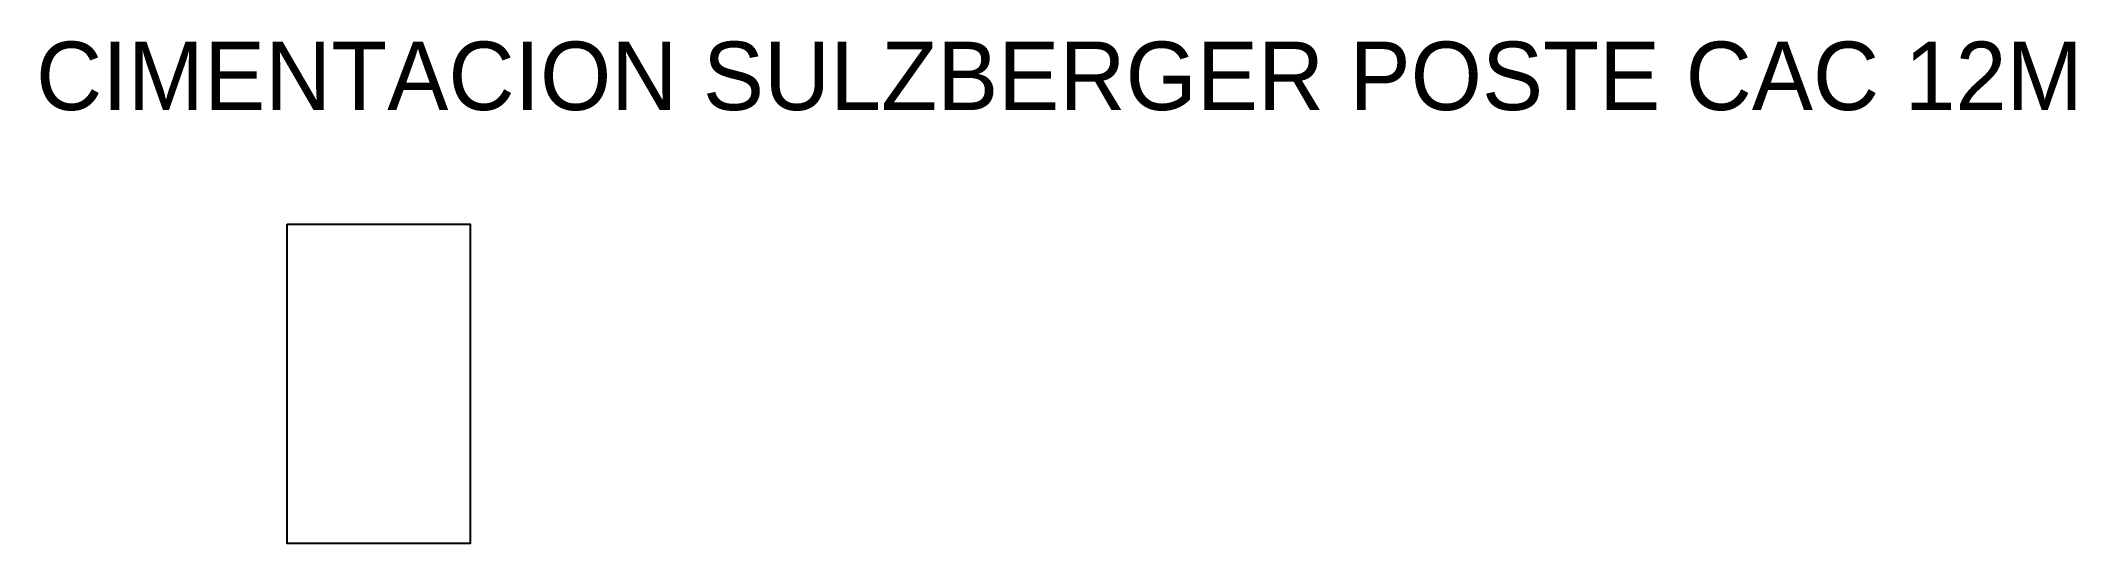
# Model space of a CAD drawing. Header units: metres. Extents: x -1.48 to 7.43, y -1.4 to 0.8.
import ezdxf

# ---------------------------------------------------------------- set-up
doc = ezdxf.new("R2010")
doc.units = ezdxf.units.M
doc.layers.add('D_CIMENTACION', color=4, linetype='Continuous')
doc.layers.add('D_TEXTOS', color=7, linetype='Continuous')

msp = doc.modelspace()

# ---------------------------------------------------------------- linework, layer by layer
at = {"layer": 'D_CIMENTACION'}
msp.add_lwpolyline([(-0.4, 0), (0.4, 0), (0.4, -1.4), (-0.4, -1.4), (-0.4, 0)], close=True, dxfattribs=at)

# ---------------------------------------------------------------- texts
at = {"layer": 'D_TEXTOS'}
msp.add_text('CIMENTACION SULZBERGER POSTE CAC 12M', height=0.3, dxfattribs=at).set_placement((-1.5, 0.5))

doc.saveas('drawing.dxf')
